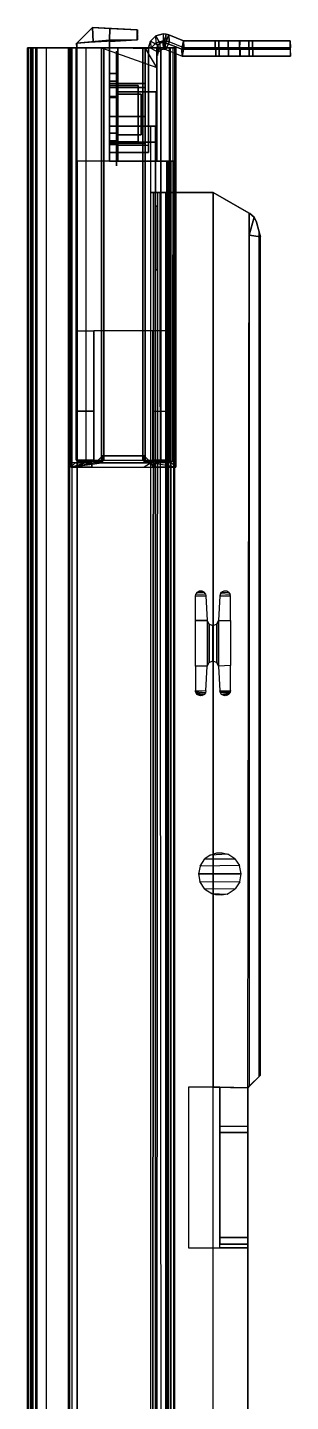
# Model space of a CAD drawing. Header units: inches. Extents: x 0 to 232, y 0 to 393.
# Drawn here: x 0 to 37.6, y 196.5 to 393.1 of the extents above; entities that cross this region are included whole.
import ezdxf

# ---------------------------------------------------------------- set-up
doc = ezdxf.new("R2010")
doc.units = ezdxf.units.IN
doc.header["$MEASUREMENT"] = 0
doc.layers.add('Layer1', color=4, linetype='CONTINUOUS')

msp = doc.modelspace()

# ---------------------------------------------------------------- linework, layer by layer
at = {"layer": 'Layer1'}
for points in [[(11.7, 391.28, 186.2), (7.05, 390.86, 186.2), (9.29, 393.1, 186.2), (11.79, 392.97, 186.2)], [(7.05, 390.86, 186.2), (7.05, 390.86, 175.2), (9.29, 393.1, 175.2), (9.29, 393.1, 186.2)], [(9.37, 391.07, 175.2), (9.29, 393.1, 175.2), (7.05, 390.86, 175.2)], [(7.05, 390.86, 81.3), (9.29, 393.1, 81.3), (15.7, 392.77, 81.3), (15.72, 391.35, 81.3)], [(7.05, 390.86, 81.3), (7.05, 390.86, 70.3), (9.29, 393.1, 70.3), (9.29, 393.1, 81.3)], [(11.7, 391.28, 70.3), (11.79, 392.97, 70.3), (9.29, 393.1, 70.3), (7.05, 390.86, 70.29)], [(7.05, 390.2, 186.2), (7.05, 390.86, 186.2), (11.7, 391.28, 186.2), (11.7, 390.2, 186.2)], [(11.7, 390.2, 175.2), (11.7, 391.28, 175.2), (7.05, 390.86, 175.2), (7.05, 390.2, 175.2)], [(11.7, 391.28, 81.3), (7.05, 390.86, 81.3), (7.05, 390.2, 81.3), (11.7, 390.21, 81.22)], [(7.05, 390.2, 70.3), (11.7, 390.2, 70.3), (11.7, 391.28, 70.3), (7.05, 390.86, 70.3)], [(15.7, 392.77, 186.2), (9.29, 393.1, 186.2), (9.29, 393.1, 175.2), (15.7, 392.77, 175.2)], [(11.7, 391.28, 175.2), (11.79, 392.97, 175.2), (9.29, 393.1, 175.2), (9.37, 391.07, 175.2)], [(9.29, 393.1, 81.3), (9.29, 393.1, 70.3), (15.7, 392.77, 70.3), (15.7, 392.77, 81.3)], [(11.7, 391.28, 186.2), (11.79, 392.97, 186.2), (15.7, 392.77, 186.2), (15.7, 391.35, 186.2)], [(15.7, 392.77, 175.2), (15.7, 391.35, 175.2), (11.7, 391.28, 175.2), (11.79, 392.97, 175.2)], [(11.7, 391.28, 70.3), (11.79, 392.97, 70.3), (15.7, 392.77, 70.3), (15.72, 391.35, 70.3)], [(11.7, 391.28, 186.2), (15.7, 391.35, 186.2), (15.7, 391.35, 175.2), (11.7, 391.28, 175.2)], [(11.7, 391.12, 81.3), (15.7, 391.35, 81.3), (15.72, 391.35, 70.3), (11.7, 391.28, 70.3)], [(11.7, 391.28, 175.2), (11.7, 374, 175.2), (11.7, 374, 186.2), (11.7, 391.28, 186.2)], [(11.7, 391.28, 81.3), (11.7, 374, 79.95), (11.7, 374, 70.3), (11.7, 391.28, 70.3)], [(15.7, 391.35, 186.2), (15.7, 392.77, 186.2), (15.71, 392.76, 175.2), (15.7, 391.35, 175.2)], [(15.7, 392.77, 81.3), (15.72, 391.35, 81.3), (15.72, 391.35, 70.3), (15.7, 392.77, 70.3)], [(18.35, 391.92, 190), (17.58, 391.15, 190), (18.62, 390.55, 190), (18.95, 390.88, 190)], [(18.35, 391.92, 36.05), (17.58, 391.16, 36.05), (17.58, 391.15, 190), (18.35, 391.92, 190)], [(18.35, 391.92, 192), (17.58, 391.16, 192), (17.64, 390.15, 293.63), (18.41, 390.92, 293.63)], [(19.4, 391, 190), (18.95, 390.88, 190), (18.35, 391.92, 190), (19.4, 392.2, 190)], [(19.4, 392.2, 190), (18.35, 391.92, 190), (18.35, 391.92, 36.05), (19.4, 392.2, 36.05)], [(19.46, 391.2, 293.63), (18.41, 390.92, 293.63), (18.35, 391.92, 192), (19.4, 392.2, 192)], [(19.46, 390, 293.63), (19.01, 389.88, 293.63), (18.41, 390.92, 293.63), (19.46, 391.2, 293.63)], [(19.8, 392.16, 190), (19.4, 392.2, 190), (19.4, 391, 190), (19.57, 390.98, 190)], [(19.8, 392.16, 36.05), (19.4, 392.2, 36.05), (19.4, 392.2, 190), (19.8, 392.16, 190)], [(19.8, 392.16, 192), (19.4, 392.2, 192), (19.46, 391.2, 293.63), (19.86, 391.16, 293.63)], [(19.86, 391.16, 293.63), (19.46, 391.2, 293.63), (19.46, 390, 293.63), (19.63, 389.98, 293.63)], [(19.74, 390.93, 190), (19.57, 390.98, 190), (19.8, 392.16, 190), (20.19, 392.05, 190)], [(22.28, 391.2, 190), (20.19, 392.05, 190), (19.74, 390.93, 190), (22.05, 390, 190)], [(19.74, 390.93, 36.05), (20.19, 392.05, 36.05), (22.28, 391.2, 36.05), (22.05, 390, 36.05)], [(19.74, 390.93, 192), (20.19, 392.05, 192), (22.28, 391.2, 192), (22.05, 390, 192)], [(20.19, 392.05, 190), (19.8, 392.16, 190), (19.8, 392.16, 36.05), (20.19, 392.05, 36.05)], [(20.24, 391.05, 293.63), (19.86, 391.16, 293.63), (19.8, 392.16, 192), (20.19, 392.05, 192)], [(22.28, 391.2, 36.05), (20.19, 392.05, 36.05), (20.19, 392.05, 190), (22.28, 391.2, 190)], [(22.34, 390.2, 293.63), (20.24, 391.05, 293.63), (20.19, 392.05, 192), (22.28, 391.2, 192)], [(22.28, 391.2, 36.05), (22.05, 390, 36.05), (37.54, 390, 36.05), (37.54, 391.2, 36.05)], [(22.28, 391.2, 190), (22.05, 390, 190), (37.54, 390, 190), (37.54, 391.2, 190)], [(22.28, 391.2, 192), (22.05, 390, 192), (37.54, 390, 192), (37.54, 391.2, 192)], [(37.54, 391.2, 190), (22.28, 391.2, 190), (22.28, 391.2, 36.05), (37.54, 391.2, 36.05)], [(37.6, 390.2, 293.63), (22.34, 390.2, 293.63), (22.28, 391.2, 192), (37.54, 391.2, 192)], [(27.35, 391.2, 51.35), (26.85, 391.2, 52.9), (26.85, 390, 52.9), (27.37, 390.04, 51.33)], [(26.85, 391.2, 52.9), (26.85, 391.2, 55.1), (26.85, 390, 55.1), (26.85, 390, 52.9)], [(26.85, 391.2, 55.1), (27.36, 391.2, 56.67), (27.36, 390, 56.66), (26.85, 390, 55.1)], [(27.35, 391.2, 83.35), (26.85, 391.2, 84.9), (26.85, 390, 84.9), (27.37, 390.04, 83.33)], [(26.85, 391.2, 84.9), (26.85, 391.2, 87.1), (26.85, 390, 87.1), (26.85, 390, 84.9)], [(26.85, 391.2, 87.1), (27.36, 391.2, 88.67), (27.36, 390, 88.66), (26.85, 390, 87.1)], [(27.35, 391.2, 147.35), (26.85, 391.2, 148.9), (26.85, 390, 148.9), (27.37, 390.04, 147.33)], [(26.85, 391.2, 148.9), (26.85, 391.2, 151.1), (26.85, 390, 151.1), (26.85, 390, 148.9)], [(26.85, 391.2, 151.1), (27.36, 391.2, 152.67), (27.36, 390, 152.66), (26.85, 390, 151.1)], [(27.35, 391.2, 179.35), (26.85, 391.2, 180.9), (26.85, 390, 180.9), (27.37, 390.04, 179.33)], [(26.85, 391.2, 180.9), (26.85, 391.2, 183.1), (26.85, 390, 183.1), (26.85, 390, 180.9)], [(26.85, 391.2, 183.1), (27.36, 391.2, 184.67), (27.36, 390, 184.66), (26.85, 390, 183.1)], [(27.35, 391.2, 207.3), (26.85, 391.2, 208.85), (26.85, 390, 208.85), (27.37, 390.04, 207.28)], [(26.85, 391.2, 208.85), (26.85, 391.2, 211.05), (26.85, 390, 211.05), (26.85, 390, 208.85)], [(26.85, 391.2, 211.05), (27.36, 391.2, 212.62), (27.36, 390, 212.61), (26.85, 390, 211.05)], [(27.35, 391.2, 239.3), (26.85, 391.2, 240.85), (26.85, 390, 240.85), (27.37, 390.04, 239.28)], [(26.85, 391.2, 240.85), (26.85, 391.2, 243.05), (26.85, 390, 243.05), (26.85, 390, 240.85)], [(26.85, 391.2, 243.05), (27.36, 391.2, 244.62), (27.36, 390, 244.61), (26.85, 390, 243.05)], [(28.68, 391.2, 50.38), (27.35, 391.2, 51.35), (27.37, 390, 51.33), (28.69, 390, 50.38)], [(28.68, 391.2, 82.38), (27.35, 391.2, 83.35), (27.37, 390, 83.33), (28.69, 390, 82.38)], [(28.68, 391.2, 146.38), (27.35, 391.2, 147.35), (27.37, 390, 147.33), (28.69, 390, 146.38)], [(28.68, 391.2, 178.38), (27.35, 391.2, 179.35), (27.37, 390, 179.33), (28.69, 390, 178.38)], [(28.68, 391.2, 206.33), (27.35, 391.2, 207.3), (27.37, 390, 207.28), (28.69, 390, 206.33)], [(28.68, 391.2, 238.33), (27.35, 391.2, 239.3), (27.37, 390, 239.28), (28.69, 390, 238.33)], [(27.36, 390.01, 56.66), (28.67, 390, 57.62), (28.68, 391.2, 57.62), (27.36, 391.2, 56.67)], [(27.36, 390.01, 88.66), (28.67, 390, 89.62), (28.68, 391.2, 89.62), (27.36, 391.2, 88.67)], [(27.36, 390.01, 152.66), (28.67, 390, 153.62), (28.68, 391.2, 153.62), (27.36, 391.2, 152.67)], [(27.36, 390.01, 184.66), (28.67, 390, 185.62), (28.68, 391.2, 185.62), (27.36, 391.2, 184.67)], [(27.36, 390.01, 212.61), (28.67, 390, 213.57), (28.68, 391.2, 213.57), (27.36, 391.2, 212.62)], [(27.36, 390.01, 244.61), (28.67, 390, 245.57), (28.68, 391.2, 245.57), (27.36, 391.2, 244.62)], [(28.67, 390, 57.62), (30.32, 390, 57.62), (30.33, 391.2, 57.62), (28.68, 391.2, 57.62)], [(28.67, 390, 89.62), (30.32, 390, 89.62), (30.33, 391.2, 89.62), (28.68, 391.2, 89.62)], [(28.67, 390, 153.62), (30.32, 390, 153.62), (30.33, 391.2, 153.62), (28.68, 391.2, 153.62)], [(28.67, 390, 185.62), (30.32, 390, 185.62), (30.33, 391.2, 185.62), (28.68, 391.2, 185.62)], [(28.67, 390, 213.57), (30.32, 390, 213.57), (30.33, 391.2, 213.57), (28.68, 391.2, 213.57)], [(28.67, 390, 245.57), (30.32, 390, 245.57), (30.33, 391.2, 245.57), (28.68, 391.2, 245.57)], [(28.68, 391.2, 50.38), (28.69, 390, 50.38), (30.32, 390, 50.38), (30.31, 391.2, 50.38)], [(28.68, 391.2, 82.38), (28.69, 390, 82.38), (30.32, 390, 82.38), (30.31, 391.2, 82.38)], [(28.68, 391.2, 146.38), (28.69, 390, 146.38), (30.32, 390, 146.38), (30.31, 391.2, 146.38)], [(28.68, 391.2, 178.38), (28.69, 390, 178.38), (30.32, 390, 178.38), (30.31, 391.2, 178.38)], [(28.68, 391.2, 206.33), (28.69, 390, 206.33), (30.32, 390, 206.33), (30.31, 391.2, 206.33)], [(28.68, 391.2, 238.33), (28.69, 390, 238.33), (30.32, 390, 238.33), (30.31, 391.2, 238.33)], [(31.63, 391.2, 51.33), (30.31, 391.2, 50.38), (30.32, 390, 50.38), (31.64, 390, 51.33)], [(31.63, 391.2, 83.33), (30.31, 391.2, 82.38), (30.32, 390, 82.38), (31.64, 390, 83.33)], [(31.63, 391.2, 147.33), (30.31, 391.2, 146.38), (30.32, 390, 146.38), (31.64, 390, 147.33)], [(31.63, 391.2, 179.33), (30.31, 391.2, 178.38), (30.32, 390, 178.38), (31.64, 390, 179.33)], [(31.63, 391.2, 207.28), (30.31, 391.2, 206.33), (30.32, 390, 206.33), (31.64, 390, 207.28)], [(31.63, 391.2, 239.28), (30.31, 391.2, 238.33), (30.32, 390, 238.33), (31.64, 390, 239.28)], [(31.64, 391.2, 56.67), (30.33, 391.2, 57.62), (30.32, 390, 57.62), (31.65, 390, 56.65)], [(31.64, 391.2, 88.67), (30.33, 391.2, 89.62), (30.32, 390, 89.62), (31.65, 390, 88.65)], [(31.64, 391.2, 152.67), (30.33, 391.2, 153.62), (30.32, 390, 153.62), (31.65, 390, 152.65)], [(31.64, 391.2, 184.67), (30.33, 391.2, 185.62), (30.32, 390, 185.62), (31.65, 390, 184.65)], [(31.64, 391.2, 212.62), (30.33, 391.2, 213.57), (30.32, 390, 213.57), (31.65, 390, 212.6)], [(31.64, 391.2, 244.62), (30.33, 391.2, 245.57), (30.32, 390, 245.57), (31.65, 390, 244.6)], [(31.63, 391.2, 51.33), (32.15, 391.2, 52.9), (32.15, 390, 52.9), (31.64, 390, 51.33)], [(31.63, 391.2, 83.33), (32.15, 391.2, 84.9), (32.15, 390, 84.9), (31.64, 390, 83.33)], [(31.63, 391.2, 147.33), (32.15, 391.2, 148.9), (32.15, 390, 148.9), (31.64, 390, 147.33)], [(31.63, 391.2, 179.33), (32.15, 391.2, 180.9), (32.15, 390, 180.9), (31.64, 390, 179.33)], [(31.63, 391.2, 207.28), (32.15, 391.2, 208.85), (32.15, 390, 208.85), (31.64, 390, 207.28)], [(31.63, 391.2, 239.28), (32.15, 391.2, 240.85), (32.15, 390, 240.85), (31.64, 390, 239.28)], [(32.15, 391.2, 55.1), (31.64, 391.2, 56.67), (31.65, 390, 56.65), (32.15, 390, 55.1)], [(32.15, 391.2, 87.1), (31.64, 391.2, 88.67), (31.65, 390, 88.65), (32.15, 390, 87.1)], [(32.15, 391.2, 151.1), (31.64, 391.2, 152.67), (31.65, 390, 152.65), (32.15, 390, 151.1)], [(32.15, 391.2, 183.1), (31.64, 391.2, 184.67), (31.65, 390, 184.65), (32.15, 390, 183.1)], [(32.15, 391.2, 211.05), (31.64, 391.2, 212.62), (31.65, 390, 212.6), (32.15, 390, 211.05)], [(32.15, 391.2, 243.05), (31.64, 391.2, 244.62), (31.65, 390, 244.6), (32.15, 390, 243.05)], [(32.15, 391.2, 52.9), (32.15, 391.2, 55.1), (32.15, 390, 55.1), (32.15, 390, 52.9)], [(32.15, 391.2, 84.9), (32.15, 391.2, 87.1), (32.15, 390, 87.1), (32.15, 390, 84.9)], [(32.15, 391.2, 148.9), (32.15, 391.2, 151.1), (32.15, 390, 151.1), (32.15, 390, 148.9)], [(32.15, 391.2, 180.9), (32.15, 391.2, 183.1), (32.15, 390, 183.1), (32.15, 390, 180.9)], [(32.15, 391.2, 208.85), (32.15, 391.2, 211.05), (32.15, 390, 211.05), (32.15, 390, 208.85)], [(32.15, 391.2, 240.85), (32.15, 391.2, 243.05), (32.15, 390, 243.05), (32.15, 390, 240.85)], [(37.54, 391.2, 36.05), (37.54, 390, 36.05), (37.54, 390, 190), (37.54, 391.2, 190)], [(37.54, 391.2, 192), (37.54, 390, 192), (37.6, 389, 293.63), (37.6, 390.2, 293.63)], [(2.7, 390.2, 6.95), (0, 390.2, 6.95), (0.64, 390.2, 34.67), (2.7, 390.2, 34.69)], [(1.35, 390.2, 6.95), (1.3, 390.2, 0.65), (0, 390.2, 0.65), (0, 390.2, 6.95)], [(1.3, 390.2, 0.65), (1.12, 390.2, 0.2), (0.19, 390.2, 0.19), (0, 390.2, 0.65)], [(0, 390.2, 6.95), (0, 390.2, 0.65), (0, 0, 0.65), (0, 0, 6.95)], [(0, 0, 0.65), (0.18, 0, 0.21), (0.19, 390.2, 0.19), (0, 390.2, 0.65)], [(0.19, 390.2, 0.19), (0.44, 390.2, 0.03), (0.5, 0, 0.02), (0.18, 0, 0.21)], [(1.12, 390.2, 0.2), (0.8, 390.2, 0.02), (0.44, 390.2, 0.03), (0.19, 390.2, 0.19)], [(0.5, 0, 0.02), (0.87, 0, 0.04), (0.8, 390.2, 0.02), (0.44, 390.2, 0.03)], [(11.7, 390.2, 34.8), (0.64, 390.2, 34.67), (1.87, 390.2, 70.64), (11.7, 390.2, 70.3)], [(0.64, 390.2, 34.67), (5.84, 390.2, 186.2), (5.84, 0, 186.2), (0.64, 0, 34.87)], [(0.8, 390.2, 0.02), (1.12, 390.2, 0.2), (1.11, 0, 0.19), (0.87, 0, 0.04)], [(1.11, 0, 0.19), (1.3, 0, 0.65), (1.3, 390.2, 0.65), (1.12, 390.2, 0.2)], [(1.35, 390.2, 6.95), (1.3, 390.2, 0.64), (1.3, 0, 0.64), (1.3, 0, 6.95)], [(1.3, 0, 6.95), (2.7, 0, 6.95), (2.7, 390.2, 6.95), (1.35, 390.2, 6.95)], [(11.7, 390.2, 70.3), (1.87, 390.2, 70.64), (2.24, 390.2, 81.3), (11.7, 390.2, 81.3)], [(5.46, 390.2, 175.19), (11.7, 390.2, 175.2), (11.7, 390.2, 81.3), (2.24, 390.2, 81.3)], [(11.7, 390.2, 175.2), (5.46, 390.2, 175.19), (5.84, 390.2, 186.2), (7.05, 390.2, 186.2)], [(6, 390.2, 190.94), (11.7, 390.2, 190.94), (11.7, 390.2, 186.2), (5.84, 390.2, 186.2)], [(6, 0, 190.94), (5.84, 0, 186.2), (5.84, 390.2, 186.2), (6, 390.2, 190.94)], [(6.34, 0, 191.69), (6, 0, 190.94), (6, 390.2, 190.94), (6.34, 390.2, 191.69)], [(6, 390.2, 190.94), (11.7, 390.2, 190.94), (11.7, 390.2, 191.73), (6.34, 390.2, 191.69)], [(6.2, 390.2, 192.9), (6.2, 330.2, 192.9), (6.2, 330.2, 291.91), (6.2, 390.2, 292.1)], [(6.8, 390.2, 192.9), (6.84, 390.2, 192.75), (6.32, 390.2, 192.45), (6.2, 390.2, 192.9)], [(6.2, 390.2, 292.1), (6.2, 390.2, 192.9), (6.2, 330.2, 192.9), (6.2, 330.2, 291.91)], [(6.2, 330.2, 291.91), (21.2, 330.2, 291.9), (21.2, 390.2, 292.1), (6.2, 390.2, 292.1)], [(18.51, 390.19, 192.67), (6.2, 390.2, 192.9), (6.2, 390.2, 292.1), (17.62, 390.2, 292.1)], [(6.84, 390.2, 192.75), (6.95, 390.2, 192.64), (6.66, 390.2, 192.11), (6.32, 390.2, 192.45)], [(7.1, 390.2, 192), (6.34, 390.2, 191.69), (6.34, 0, 191.69), (7.1, 0, 192)], [(6.34, 390.2, 191.69), (7.1, 390.2, 192), (11.7, 390.2, 192), (11.7, 390.2, 191.73)], [(6.95, 390.2, 192.64), (7.1, 390.2, 192.6), (7.1, 390.2, 192), (6.66, 390.2, 192.11)], [(6.8, 390.2, 192.9), (7.1, 390.2, 192.6), (18.16, 390.2, 192.6), (18.16, 390.19, 192.68)], [(6.81, 390.2, 192.89), (6.84, 390.2, 192.75), (6.95, 390.2, 192.64), (7.1, 390.2, 192.6)], [(8.35, 331.2, 192.7), (6.95, 331.2, 193.08), (6.95, 390.2, 193.08), (8.35, 390.2, 192.7)], [(7.05, 390.2, 81.3), (6.99, 390.86, 81.3), (7.05, 390.86, 70.3), (7.05, 390.2, 70.3)], [(7.05, 390.86, 186.2), (7.05, 390.2, 186.2), (7.05, 390.2, 175.2), (7.05, 390.86, 175.2)], [(11.7, 374, 192), (7.1, 374, 192), (7.1, 390.2, 192), (11.7, 390.2, 192)], [(7.1, 390.2, 192.6), (10.6, 390.2, 192.6), (10.6, 390.2, 192), (7.1, 390.2, 192)], [(10.9, 390.2, 192.7), (8.35, 390.2, 192.7), (8.35, 331.2, 192.7), (10.9, 331.2, 192.7)], [(10.6, 390.2, 192.6), (10.6, 390.2, 192), (10.6, 331, 192), (10.6, 331, 192.6)], [(18.5, 387.37, 192), (16.8, 390.2, 192), (10.6, 390.2, 192), (10.6, 390.2, 192.6)], [(10.9, 390.2, 192.7), (10.9, 390.2, 192), (10.9, 331.2, 192), (10.9, 331.2, 192.7)], [(11.7, 390.21, 81.22), (11.7, 374, 79.95), (11.7, 374, 175.2), (11.7, 390.2, 175.2)], [(11.7, 390.2, 186.2), (11.7, 374, 186.2), (11.7, 374, 192), (11.7, 390.2, 192)], [(11.7, 379, 35.5), (11.7, 390.2, 35.5), (11.7, 390.2, 34.8), (11.7, 379, 34.8)], [(11.7, 374, 35.5), (11.7, 390.2, 35.5), (11.7, 390.2, 70.3), (11.7, 374, 70.3)], [(11.7, 374, 192), (18.5, 374, 192), (18.5, 390.2, 192), (11.7, 390.2, 192)], [(17.3, 390.2, 192), (17.3, 390.2, 190.8), (11.7, 390.2, 190.8), (11.7, 390.2, 192)], [(11.7, 390.2, 192), (11.7, 390.2, 190.8), (11.7, 374, 190.8), (11.7, 374, 192)], [(11.7, 390.2, 190.7), (12.9, 390.2, 190.7), (12.9, 390.2, 36.05), (11.7, 390.2, 36.05)], [(11.7, 374, 36.05), (11.7, 390.2, 36.05), (12.9, 390.2, 36.05), (12.9, 374, 36.05)], [(11.7, 375.2, 190.7), (12.9, 375.2, 190.7), (12.9, 390.2, 190.7), (11.7, 390.2, 190.7)], [(17.3, 375.2, 190.8), (17.3, 390.2, 190.8), (11.7, 390.2, 190.8), (11.7, 375.2, 190.8)], [(11.7, 374, 192), (11.7, 390.2, 192), (12.9, 390.2, 192), (12.9, 374, 192)], [(12.7, 389.7, 192.6), (12.7, 389.7, 192), (12.7, 373.3, 192), (12.7, 373.3, 192.6)], [(17.3, 390.19, 36.05), (12.9, 390.17, 36.05), (12.9, 390.17, 190.7), (17.3, 390.2, 190.8)], [(17.3, 390.1, 36.05), (17.3, 376.22, 36.05), (12.9, 376.22, 36.05), (12.9, 390.2, 36.05)], [(16.5, 331.2, 192.7), (16.5, 331.2, 192), (16.5, 390.2, 192), (16.5, 390.2, 192.7)], [(19.05, 390.2, 192.7), (16.5, 390.2, 192.7), (16.5, 331.2, 192.7), (19.05, 331.2, 192.7)], [(20.3, 390.2, 192.6), (20.3, 390.2, 192), (16.8, 390.2, 192), (16.8, 390.2, 192.6)], [(16.8, 390.2, 192), (16.8, 331, 192), (20.3, 331, 192), (20.3, 390.2, 192)], [(16.8, 330.8, 192.6), (16.8, 390.2, 192.6), (16.8, 390.2, 192), (16.8, 331, 192)], [(17.58, 391.15, 190), (17.3, 390.2, 190), (17.3, 390.19, 36.05), (17.58, 391.16, 36.05)], [(17.58, 391.15, 190), (17.3, 390.2, 190), (18.5, 390.2, 190), (18.62, 390.55, 190)], [(18.5, 390.2, 192), (18.5, 390.2, 190), (17.3, 390.2, 190), (17.3, 390.2, 192)], [(17.3, 390.1, 36.05), (17.3, 390.19, 36.05), (17.3, 390.2, 190.8), (17.3, 390.1, 190.8)], [(17.3, 375.2, 36.05), (17.3, 390.1, 36.05), (17.3, 390.1, 190.8), (17.3, 375.2, 190.8)], [(18.41, 390.92, 293.63), (17.64, 390.15, 293.63), (18.68, 389.55, 293.63), (19.01, 389.88, 293.63)], [(18.62, 390.55, 190), (18.5, 390.2, 190), (18.5, 390.19, 36.05), (18.62, 390.55, 36.05)], [(18.68, 389.55, 293.63), (18.56, 389.2, 293.63), (18.5, 390.19, 192), (18.62, 390.55, 192)], [(18.5, 390.1, 190), (18.5, 390.1, 192), (18.5, 390.2, 192), (18.5, 390.2, 190)], [(18.5, 390.19, 36.05), (18.5, 390.1, 36.05), (18.5, 390.1, 190), (18.5, 390.2, 190)], [(18.5, 390.19, 192), (18.5, 390.1, 192), (18.56, 389.1, 293.63), (18.56, 389.2, 293.63)], [(18.5, 390.1, 36.05), (18.5, 374, 36.05), (18.5, 374, 192), (18.5, 390.1, 192)], [(18.95, 390.88, 36.05), (18.62, 390.55, 36.05), (18.62, 390.55, 190), (18.95, 390.88, 190)], [(18.95, 390.88, 192), (18.62, 390.55, 192), (18.68, 389.55, 293.63), (19.01, 389.88, 293.63)], [(19.4, 391, 190), (18.95, 390.88, 190), (18.95, 390.88, 36.05), (19.4, 391, 36.05)], [(19.46, 390, 293.63), (19.01, 389.88, 293.63), (18.95, 390.88, 192), (19.4, 391, 192)], [(19.05, 331.2, 192.7), (20.45, 331.2, 193.08), (20.45, 390.2, 193.08), (19.05, 390.2, 192.7)], [(19.4, 391, 190), (19.4, 391, 36.05), (19.57, 390.98, 36.05), (19.57, 390.98, 190)], [(19.46, 390, 293.63), (19.4, 391, 192), (19.57, 390.98, 192), (19.63, 389.98, 293.63)], [(19.74, 390.93, 36.05), (19.57, 390.98, 36.05), (19.57, 390.98, 190), (19.74, 390.93, 190)], [(19.74, 390.93, 192), (19.57, 390.98, 192), (19.63, 389.98, 293.63), (19.79, 389.93, 293.63)], [(19.79, 389.93, 293.63), (19.63, 389.98, 293.63), (19.86, 391.16, 293.63), (20.24, 391.05, 293.63)], [(19.74, 390.93, 190), (22.05, 390, 190), (22.05, 390, 36.05), (19.74, 390.93, 36.05)], [(22.34, 390.2, 293.63), (20.24, 391.05, 293.63), (19.79, 389.93, 293.63), (22.11, 389, 293.63)], [(20.3, 390.2, 192), (20.3, 390.2, 192.6), (20.45, 390.2, 192.64), (20.76, 390.2, 192.13)], [(20.3, 390.2, 192), (20.76, 390.2, 192.13), (20.75, 331, 192.12), (20.3, 331, 192)], [(20.56, 390.2, 192.75), (20.45, 390.2, 192.64), (20.76, 390.2, 192.13), (21.08, 390.2, 192.44)], [(20.56, 390.2, 192.75), (21.08, 390.2, 192.44), (21.2, 390.2, 192.9), (20.6, 390.2, 192.9)], [(20.75, 331, 192.12), (21.08, 331, 192.45), (21.08, 390.2, 192.45), (20.76, 390.2, 192.13)], [(21.08, 390.2, 192.44), (21.2, 390.2, 192.9), (21.2, 330.2, 192.9), (21.08, 331, 192.45)], [(21.2, 390.2, 292.1), (21.2, 330.2, 291.9), (21.2, 330.2, 192.9), (21.2, 390.2, 192.9)], [(22.05, 390, 36.05), (37.54, 390, 36.05), (37.54, 390, 190), (22.05, 390, 190)], [(22.05, 390, 192), (37.54, 390, 192), (37.6, 389, 293.63), (22.11, 389, 293.63)], [(22.34, 390.2, 293.63), (22.11, 389, 293.63), (37.6, 389, 293.63), (37.6, 390.2, 293.63)], [(27.41, 390.2, 282.98), (26.91, 390.2, 284.53), (26.91, 389, 284.53), (27.42, 389.04, 282.96)], [(26.91, 390.2, 284.53), (26.91, 390.2, 286.73), (26.91, 389, 286.73), (26.91, 389, 284.53)], [(26.91, 390.2, 286.73), (27.42, 390.2, 288.3), (27.42, 389, 288.3), (26.91, 389, 286.73)], [(28.73, 390.2, 282.02), (27.41, 390.2, 282.98), (27.42, 389, 282.96), (28.75, 389, 282.01)], [(27.42, 389.01, 288.3), (28.72, 389, 289.25), (28.74, 390.2, 289.26), (27.42, 390.2, 288.3)], [(28.72, 389, 289.25), (30.38, 389, 289.25), (30.38, 390.2, 289.25), (28.74, 390.2, 289.26)], [(28.73, 390.2, 282.02), (28.75, 389, 282.01), (30.37, 389, 282.01), (30.36, 390.2, 282.01)], [(31.69, 390.2, 282.96), (30.36, 390.2, 282.01), (30.37, 389, 282.01), (31.69, 389, 282.97)], [(31.69, 390.2, 288.3), (30.38, 390.2, 289.25), (30.38, 389, 289.25), (31.71, 389, 288.28)], [(31.69, 390.2, 282.96), (32.21, 390.2, 284.53), (32.21, 389, 284.53), (31.69, 389, 282.97)], [(32.21, 390.2, 286.73), (31.69, 390.2, 288.3), (31.71, 389, 288.28), (32.21, 389, 286.73)], [(32.21, 390.2, 284.53), (32.21, 390.2, 286.73), (32.21, 389, 286.73), (32.21, 389, 284.53)], [(11.7, 383.24, 62.43), (12.9, 383.24, 62.43), (12.9, 386.5, 60.15), (11.7, 386.5, 60.15)], [(11.7, 386.5, 57.13), (12.9, 386.5, 57.13), (12.9, 386.5, 60.15), (11.7, 386.5, 60.15)], [(11.7, 376.9, 57.13), (12.9, 376.9, 57.13), (12.9, 386.5, 57.13), (11.7, 386.5, 57.13)], [(11.7, 383.24, 218.38), (12.9, 383.24, 218.38), (12.9, 386.5, 216.1), (11.7, 386.5, 216.1)], [(11.7, 386.5, 213.08), (12.9, 386.5, 213.08), (12.9, 386.5, 216.1), (11.7, 386.5, 216.1)], [(11.7, 376.9, 213.08), (12.9, 376.9, 213.08), (12.9, 386.5, 213.08), (11.7, 386.5, 213.08)], [(11.7, 385.4, 186), (11.7, 385.4, 174.8), (11.7, 376.9, 174.8), (11.7, 376.9, 186)], [(12.9, 385.4, 186), (11.7, 385.4, 186), (11.7, 376.9, 186), (12.9, 376.9, 186)], [(12.9, 385.4, 186), (12.9, 385.4, 174.8), (11.7, 385.4, 174.8), (11.7, 385.4, 186)], [(11.7, 376.9, 174.8), (12.9, 376.9, 174.8), (12.9, 385.4, 174.8), (11.7, 385.4, 174.8)], [(11.7, 385.4, 151.2), (11.7, 385.4, 140), (11.7, 376.9, 140), (11.7, 376.9, 151.2)], [(11.7, 376.9, 151.2), (12.9, 376.9, 151.2), (12.9, 385.4, 151.2), (11.7, 385.4, 151.2)], [(11.7, 385.4, 151.2), (12.9, 385.4, 151.2), (12.9, 385.4, 140), (11.7, 385.4, 140)], [(11.7, 376.9, 140), (12.9, 376.9, 140), (12.9, 385.4, 140), (11.7, 385.4, 140)], [(11.7, 376.9, 123), (11.7, 385.4, 123), (11.7, 385.4, 111.8), (11.7, 376.9, 111.8)], [(11.7, 376.9, 123), (12.9, 376.9, 123), (12.9, 385.4, 123), (11.7, 385.4, 123)], [(11.7, 376.9, 111.8), (12.9, 376.9, 111.8), (12.9, 385.4, 111.8), (11.7, 385.4, 111.8)], [(11.7, 385.4, 123), (12.9, 385.4, 123), (12.9, 385.4, 111.8), (11.7, 385.4, 111.8)], [(12.9, 377.96, 81.1), (12.9, 385.4, 81.1), (11.7, 385.4, 81.1), (11.7, 377.96, 81.1)], [(12.9, 385.4, 81.1), (12.9, 385.4, 69.9), (11.7, 385.4, 69.9), (11.7, 385.4, 81.1)], [(11.7, 377.96, 69.9), (12.9, 377.96, 69.9), (12.9, 385.4, 69.9), (11.7, 385.4, 69.9)], [(12.9, 377.96, 51.85), (12.9, 385.4, 51.85), (11.7, 385.4, 51.85), (11.7, 377.96, 51.85)], [(11.7, 385.4, 51.85), (12.9, 385.4, 51.85), (12.9, 385.4, 40.65), (11.7, 385.4, 40.65)], [(12.9, 385.4, 40.65), (11.7, 385.4, 40.65), (11.7, 377.96, 40.65), (12.9, 377.96, 40.65)], [(11.7, 376.9, 278.95), (11.7, 385.4, 278.95), (11.7, 385.4, 267.75), (11.7, 376.9, 267.75)], [(11.7, 376.9, 278.95), (12.9, 376.9, 278.95), (12.9, 385.4, 278.95), (11.7, 385.4, 278.95)], [(11.7, 376.9, 267.75), (12.9, 376.9, 267.75), (12.9, 385.4, 267.75), (11.7, 385.4, 267.75)], [(11.7, 385.4, 278.95), (12.9, 385.4, 278.95), (12.9, 385.4, 267.75), (11.7, 385.4, 267.75)], [(12.9, 377.96, 237.05), (12.9, 385.4, 237.05), (11.7, 385.4, 237.05), (11.7, 377.96, 237.05)], [(12.9, 385.4, 237.05), (12.9, 385.4, 225.85), (11.7, 385.4, 225.85), (11.7, 385.4, 237.05)], [(11.7, 377.96, 225.85), (12.9, 377.96, 225.85), (12.9, 385.4, 225.85), (11.7, 385.4, 225.85)], [(12.9, 377.96, 207.8), (12.9, 385.4, 207.8), (11.7, 385.4, 207.8), (11.7, 377.96, 207.8)], [(11.7, 385.4, 207.8), (12.9, 385.4, 207.8), (12.9, 385.4, 196.6), (11.7, 385.4, 196.6)], [(12.9, 385.4, 196.6), (11.7, 385.4, 196.6), (11.7, 377.96, 196.6), (12.9, 377.96, 196.6)], [(12.9, 376.9, 186), (12.9, 385.4, 186), (12.9, 385.4, 174.8), (12.9, 376.9, 174.8)], [(12.9, 376.9, 151.2), (12.9, 385.4, 151.2), (12.9, 385.4, 140), (12.9, 376.9, 140)], [(12.9, 385.4, 111.8), (12.9, 376.9, 111.8), (12.9, 376.9, 123), (12.9, 385.4, 123)], [(12.9, 385.4, 267.75), (12.9, 376.9, 267.75), (12.9, 376.9, 278.95), (12.9, 385.4, 278.95)], [(11.7, 380.36, 187.18), (11.7, 385.1, 185.36), (16.8, 385.1, 185.36), (16.8, 380.36, 187.18)], [(11.7, 385.1, 185.36), (11.7, 385.1, 175.78), (16.8, 385.1, 175.78), (16.8, 385.1, 185.36)], [(11.7, 385.1, 175.78), (11.7, 380.36, 173.96), (16.8, 380.36, 173.96), (16.8, 385.1, 175.78)], [(11.7, 380.36, 53.03), (11.7, 385.1, 51.21), (16.8, 385.1, 51.21), (16.8, 380.36, 53.03)], [(11.7, 385.1, 51.21), (11.7, 385.1, 41.63), (16.8, 385.1, 41.63), (16.8, 385.1, 51.21)], [(11.7, 385.1, 41.63), (11.7, 380.36, 39.81), (16.8, 380.36, 39.81), (16.8, 385.1, 41.63)], [(11.7, 384.82, 80.8), (11.7, 376.68, 80.16), (15.8, 376.8, 80.72), (15.8, 384.8, 80.72)], [(11.7, 384.82, 80.8), (11.7, 384.8, 70.72), (15.8, 384.8, 70.72), (15.8, 384.8, 80.72)], [(11.7, 376.5, 122.6), (16.8, 376.5, 122.6), (16.8, 384.5, 122.6), (11.7, 384.5, 122.6)], [(11.7, 384.5, 122.6), (11.7, 384.5, 112.6), (16.8, 384.5, 112.6), (16.8, 384.5, 122.6)], [(11.7, 376.5, 112.6), (16.8, 376.5, 112.6), (16.8, 384.5, 112.6), (11.7, 384.5, 112.6)], [(12.7, 376.7, 283.5), (12.8, 383.9, 283.5), (18.4, 383.9, 283.5), (18.4, 376.7, 283.5)], [(12.8, 383.9, 273.7), (12.8, 383.9, 283.5), (18.4, 383.9, 283.5), (18.4, 383.9, 273.7)], [(12.8, 376.7, 273.7), (18.4, 376.7, 273.7), (18.4, 383.9, 273.7), (12.8, 383.9, 273.7)], [(12.8, 383.9, 220.5), (12.8, 383.9, 210.7), (18.4, 383.9, 210.7), (18.4, 383.9, 220.5)], [(12.8, 376.7, 220.5), (12.8, 383.9, 220.5), (18.4, 383.9, 220.5), (18.4, 376.7, 220.5)], [(12.8, 376.7, 210.7), (12.8, 383.9, 210.7), (18.4, 383.9, 210.7), (18.4, 376.7, 210.7)], [(12.8, 383.55, 253.9), (12.8, 383.55, 245.9), (16.23, 383.55, 245.9), (16.23, 383.55, 253.9)], [(12.8, 377.75, 253.9), (12.8, 383.55, 253.9), (16.23, 383.55, 253.9), (16.23, 377.75, 253.9)], [(12.8, 377.75, 245.9), (16.23, 377.75, 245.9), (16.23, 383.55, 245.9), (12.8, 383.55, 245.9)], [(15.8, 376.8, 80.72), (15.8, 376.8, 70.72), (15.8, 384.8, 70.72), (15.8, 384.8, 80.72)], [(16.23, 377.75, 253.9), (16.23, 377.75, 245.9), (16.23, 383.55, 245.9), (16.23, 383.55, 253.9)], [(16.8, 376.5, 112.6), (16.8, 384.5, 112.6), (16.8, 384.5, 122.6), (16.8, 376.5, 122.6)], [(18.4, 376.7, 283.5), (18.4, 376.7, 273.7), (18.4, 383.9, 273.7), (18.4, 383.9, 283.5)], [(18.4, 376.7, 220.5), (18.4, 376.7, 210.7), (18.4, 383.9, 210.7), (18.4, 383.9, 220.5)], [(11.7, 376.9, 62.43), (12.9, 376.9, 62.43), (12.9, 383.24, 62.43), (11.7, 383.24, 62.43)], [(11.7, 376.9, 218.38), (12.9, 376.9, 218.38), (12.9, 383.24, 218.38), (11.7, 383.24, 218.38)], [(11.7, 375.2, 89.4), (11.7, 383.1, 89.4), (11.7, 383.1, 84.1), (11.7, 375.2, 84.1)], [(11.7, 375.2, 84.1), (12.9, 375.2, 84.1), (12.9, 383.1, 84.1), (11.7, 383.1, 84.1)], [(11.7, 375.2, 89.4), (12.9, 375.2, 89.4), (12.9, 383.1, 89.4), (11.7, 383.1, 89.4)], [(11.7, 383.1, 89.4), (12.9, 383.1, 89.4), (12.9, 383.1, 84.1), (11.7, 383.1, 84.1)], [(11.7, 375.2, 245.35), (11.7, 383.1, 245.35), (11.7, 383.1, 240.05), (11.7, 375.2, 240.05)], [(11.7, 375.2, 240.05), (12.9, 375.2, 240.05), (12.9, 383.1, 240.05), (11.7, 383.1, 240.05)], [(11.7, 375.2, 245.35), (12.9, 375.2, 245.35), (12.9, 383.1, 245.35), (11.7, 383.1, 245.35)], [(11.7, 383.1, 245.35), (12.9, 383.1, 245.35), (12.9, 383.1, 240.05), (11.7, 383.1, 240.05)], [(11.7, 375.2, 187.45), (11.7, 380.36, 187.18), (16.8, 380.36, 187.18), (16.8, 375.2, 187.45)], [(11.7, 380.36, 173.96), (11.7, 375.2, 173.69), (16.8, 375.2, 173.69), (16.8, 380.36, 173.96)], [(11.7, 375.2, 53.3), (11.7, 380.36, 53.03), (16.8, 380.36, 53.03), (16.8, 375.2, 53.3)], [(11.7, 380.36, 39.81), (11.7, 375.2, 39.54), (16.8, 375.2, 39.54), (16.8, 380.36, 39.81)], [(11.7, 374, 35.5), (11.7, 379, 35.5), (18.3, 379, 35.5), (18.3, 374, 35.5)], [(11.7, 379, 35.5), (11.7, 379, 34.8), (18.3, 379, 34.8), (18.3, 379, 35.5)], [(12.9, 376.36, 79.5), (12.9, 377.96, 81.1), (11.7, 377.96, 81.1), (11.7, 376.36, 79.5)], [(12.9, 377.96, 69.9), (11.7, 377.96, 69.9), (11.7, 376.36, 71.5), (12.9, 376.36, 71.5)], [(12.9, 376.36, 50.25), (12.9, 377.96, 51.85), (11.7, 377.96, 51.85), (11.7, 376.36, 50.25)], [(12.9, 377.96, 40.65), (11.7, 377.96, 40.65), (11.7, 376.36, 42.25), (12.9, 376.36, 42.25)], [(12.9, 376.36, 235.45), (12.9, 377.96, 237.05), (11.7, 377.96, 237.05), (11.7, 376.36, 235.45)], [(12.9, 377.96, 225.85), (11.7, 377.96, 225.85), (11.7, 376.36, 227.45), (12.9, 376.36, 227.45)], [(12.9, 376.36, 206.2), (12.9, 377.96, 207.8), (11.7, 377.96, 207.8), (11.7, 376.36, 206.2)], [(12.9, 377.96, 196.6), (11.7, 377.96, 196.6), (11.7, 376.36, 198.2), (12.9, 376.36, 198.2)], [(12.8, 377.75, 245.9), (16.23, 377.75, 245.9), (16.23, 377.75, 253.9), (12.8, 377.75, 253.9)], [(17.6, 379, 34.8), (18.3, 379, 34.8), (18.3, 379, 9.8), (17.6, 379, 9.8)], [(17.6, 379, 9.8), (17.6, 369.5, 9.8), (18.3, 369.5, 9.8), (18.3, 379, 9.8)], [(18.3, 374, 24), (18.3, 379, 24), (18.3, 379, 35.5), (18.3, 374, 35.5)], [(18.3, 1.5, 24), (18.3, 1.5, 9.8), (18.3, 379, 9.8), (18.3, 379, 24)], [(12.9, 376.9, 186), (12.9, 376.9, 174.8), (11.7, 376.9, 174.8), (11.7, 376.9, 186)], [(11.7, 376.9, 151.2), (12.9, 376.9, 151.2), (12.9, 376.9, 140), (11.7, 376.9, 140)], [(12.9, 376.9, 111.8), (11.7, 376.9, 111.8), (11.7, 376.9, 123), (12.9, 376.9, 123)], [(11.7, 376.9, 57.13), (12.9, 376.9, 57.13), (12.9, 376.9, 62.43), (11.7, 376.9, 62.43)], [(12.9, 376.9, 267.75), (11.7, 376.9, 267.75), (11.7, 376.9, 278.95), (12.9, 376.9, 278.95)], [(11.7, 376.9, 213.08), (12.9, 376.9, 213.08), (12.9, 376.9, 218.38), (11.7, 376.9, 218.38)], [(11.7, 376.68, 80.16), (11.7, 376.8, 70.72), (15.8, 376.8, 70.72), (15.8, 376.8, 80.72)], [(11.7, 376.5, 122.6), (11.7, 376.5, 112.6), (16.8, 376.5, 112.6), (16.8, 376.5, 122.6)], [(12.9, 375.2, 79.5), (12.9, 376.36, 79.5), (11.7, 376.36, 79.5), (11.7, 375.2, 79.5)], [(12.9, 376.36, 71.5), (11.7, 376.36, 71.5), (11.7, 375.2, 71.5), (12.9, 375.2, 71.5)], [(12.9, 375.2, 50.25), (12.9, 376.36, 50.25), (11.7, 376.36, 50.25), (11.7, 375.2, 50.25)], [(12.9, 376.36, 42.25), (11.7, 376.36, 42.25), (11.7, 375.2, 42.25), (12.9, 375.2, 42.25)], [(12.9, 375.2, 235.45), (12.9, 376.36, 235.45), (11.7, 376.36, 235.45), (11.7, 375.2, 235.45)], [(12.9, 376.36, 227.45), (11.7, 376.36, 227.45), (11.7, 375.2, 227.45), (12.9, 375.2, 227.45)], [(12.9, 375.2, 206.2), (12.9, 376.36, 206.2), (11.7, 376.36, 206.2), (11.7, 375.2, 206.2)], [(12.9, 376.36, 198.2), (11.7, 376.36, 198.2), (11.7, 375.2, 198.2), (12.9, 375.2, 198.2)], [(12.8, 376.7, 283.5), (18.4, 376.7, 283.5), (18.4, 376.7, 273.7), (12.8, 376.7, 273.7)], [(12.8, 376.7, 220.5), (12.8, 376.7, 210.7), (18.4, 376.7, 210.7), (18.4, 376.7, 220.5)], [(19.9, 374, 192), (7.1, 373.95, 192), (7.1, 0, 192), (19.9, 0, 192)], [(11.7, 375.2, 173.69), (16.8, 375.2, 173.69), (16.8, 375.2, 187.45), (11.7, 375.2, 187.45)], [(16.8, 375.2, 39.54), (11.7, 375.2, 39.54), (11.7, 375.2, 53.3), (16.8, 375.2, 53.3)], [(11.7, 375.2, 50.25), (17.3, 375.2, 50.25), (17.3, 375.2, 42.25), (11.7, 375.2, 42.25)], [(11.7, 375.2, 79.5), (17.3, 375.2, 79.5), (17.3, 375.2, 71.5), (11.7, 375.2, 71.5)], [(11.7, 375.2, 89.4), (17.3, 375.2, 89.4), (17.3, 375.2, 84.1), (11.7, 375.2, 84.1)], [(11.7, 375.2, 190.7), (17.3, 375.2, 190.7), (17.3, 375.2, 190.8), (11.7, 375.2, 190.8)], [(11.7, 375.2, 206.2), (17.3, 375.2, 206.2), (17.3, 375.2, 198.2), (11.7, 375.2, 198.2)], [(11.7, 375.2, 235.45), (17.3, 375.2, 235.45), (17.3, 375.2, 227.45), (11.7, 375.2, 227.45)], [(11.7, 375.2, 245.35), (17.3, 375.2, 245.35), (17.3, 375.2, 240.05), (11.7, 375.2, 240.05)], [(21, 374, 190.9), (11.7, 374, 190.9), (11.7, 374, 192), (19.9, 374, 192)], [(11.7, 374, 190.9), (21, 374, 190.9), (21, 374, 35.5), (11.7, 374, 35.5)], [(11.7, 374, 192), (18.5, 374, 192), (18.5, 374, 36.05), (11.7, 374, 36.05)], [(17.3, 375.2, 36.05), (12.9, 375.2, 36.05), (12.9, 375.2, 42.25), (17.3, 375.2, 42.25)], [(12.9, 375.2, 71.5), (17.3, 375.2, 71.5), (17.3, 375.2, 50.25), (12.9, 375.2, 50.25)], [(12.9, 375.2, 84.1), (17.3, 375.2, 84.1), (17.3, 375.2, 79.5), (12.9, 375.2, 79.5)], [(12.9, 375.2, 190.7), (17.3, 375.2, 190.7), (17.3, 375.2, 89.4), (12.9, 375.2, 89.4)], [(17.3, 375.2, 192), (12.9, 375.2, 192), (12.9, 375.2, 198.2), (17.3, 375.2, 198.2)], [(12.9, 375.2, 227.45), (17.3, 375.2, 227.45), (17.3, 375.2, 206.2), (12.9, 375.2, 206.2)], [(12.9, 375.2, 240.05), (17.3, 375.2, 240.05), (17.3, 375.2, 235.45), (12.9, 375.2, 235.45)], [(18.3, 374, 35.5), (18.3, 374, 24.25), (21, 374, 24.9), (21, 374, 35.5)], [(21, 374, 24.9), (20.88, 374, 24.45), (18.3, 374, 24.25)], [(20.88, 374, 24.45), (20.55, 374, 24.12), (18.3, 374, 24.12), (18.3, 374, 24.25)], [(18.3, 374, 24.12), (18.3, 374, 24), (20.1, 374, 24), (20.55, 374, 24.12)], [(20.1, 374, 24), (18.3, 374, 24), (18.3, 1.5, 24), (20.1, 1.5, 24)], [(19.9, 0, 192), (20.45, 0, 191.85), (20.45, 374, 191.85), (19.9, 374, 192)], [(20.45, 374, 191.85), (20.25, 374, 191.65), (19.9, 374, 192)], [(20.55, 374, 24.12), (20.1, 374, 24), (20.1, 0, 24), (20.54, 0, 24.12)], [(20.65, 374, 191.25), (20.25, 374, 191.65), (20.45, 374, 191.85), (20.85, 374, 191.45)], [(20.45, 374, 191.85), (20.85, 374, 191.45), (20.84, 0, 191.47), (20.45, 0, 191.85)], [(20.86, 0, 24.43), (20.54, 0, 24.12), (20.55, 374, 24.12), (20.88, 374, 24.45)], [(20.85, 374, 191.45), (20.65, 374, 191.25), (21, 374, 190.9)], [(20.84, 0, 191.47), (21, 0, 190.9), (21, 374, 190.9), (20.85, 374, 191.45)], [(21, 374, 24.9), (20.88, 374, 24.45), (20.86, 0, 24.43), (21, 0, 24.9)], [(21, 0, 24.9), (21, 374, 24.9), (21, 374, 190.9), (21, 0, 190.9)], [(17.6, 369.5, 9.8), (17.6, 369.5, 7.6), (18.3, 369.5, 7.6), (18.3, 369.5, 9.8)], [(18.3, 369.5, 7.6), (17.6, 369.5, 7.6), (17.6, 1.5, 7.6), (18.3, 1.5, 7.6)], [(26.54, 369.5, 7.6), (26.54, 369.5, 6.9), (17.82, 369.5, 6.9), (17.6, 369.5, 7.6)], [(18, 369.5, 6.71), (17.6, 369.5, 7.6), (17.6, 1.5, 7.6), (17.82, 1.5, 6.9)], [(17.82, 369.5, 6.9), (18, 369.5, 6.71), (18.93, 369.5, 6.41), (19.77, 369.5, 6.9)], [(18, 369.5, 6.71), (17.82, 1.5, 6.9), (18.43, 1.5, 6.46), (18.61, 369.5, 6.42)], [(18.93, 369.5, 6.41), (18.61, 369.5, 6.42), (18.29, 369.5, 6.51), (18, 369.5, 6.71)], [(18.3, 369.5, 9.8), (18.3, 369.5, 7.6), (18.3, 1.5, 7.6), (18.3, 1.5, 9.8)], [(19.18, 1.5, 6.46), (18.43, 1.5, 6.46), (18.61, 369.5, 6.42), (18.93, 369.5, 6.41)], [(19.77, 369.5, 6.9), (18.93, 369.5, 6.41), (19.18, 1.5, 6.46), (19.77, 1.5, 6.9)], [(19.77, 84.43, 6.9), (26.54, 84.44, 7.6), (26.54, 369.5, 7.6), (20.08, 369.5, 7.6)], [(26.54, 369.5, 7.6), (26.54, 369.5, 6.9), (31.59, 366.59, 6.9), (31.71, 366.52, 7.6)], [(26.54, 241.5, 7.6), (31.5, 241.43, 7.6), (31.71, 366.52, 7.6), (26.54, 369.5, 7.6)], [(18.3, 367.56, 17.6), (18.6, 367.56, 17.6), (18.6, 367.56, 13.61), (18.3, 367.56, 13.61)], [(18.3, 367.56, 17.6), (18.6, 367.56, 17.6), (18.6, 358.44, 17.6), (18.3, 358.44, 17.6)], [(18.3, 367.56, 13.61), (18.6, 367.56, 13.61), (18.6, 358.44, 13.61), (18.3, 358.44, 13.61)], [(18.3, 367.56, 13.61), (18.3, 367.56, 17.6), (18.3, 358.44, 17.6), (18.3, 358.44, 13.61)], [(18.3, 367.56, 17.6), (18.3, 367.56, 13.61), (18.3, 358.44, 13.61), (18.3, 358.44, 17.6)], [(18.6, 367.56, 17.6), (18.6, 367.56, 13.61), (18.6, 358.44, 13.61), (18.6, 358.44, 17.6)], [(31.71, 366.52, 7.6), (31.71, 366.52, 7.6), (31.71, 241.64, 7.6), (31.5, 241.43, 7.6)], [(31.59, 366.59, 6.9), (31.8, 366.47, 6.82), (31.8, 366.47, 7.57), (31.71, 366.52, 7.6)], [(32.38, 365.96, 7.36), (31.8, 366.47, 7.57), (31.71, 366.52, 7.6), (31.71, 363.39, 7.6)], [(33.3, 363.13, 7.02), (32.73, 365.25, 7.23), (32.38, 365.96, 7.36), (31.71, 363.39, 7.6)], [(31.8, 366.47, 6.82), (32.38, 365.96, 6.61), (32.38, 365.96, 7.36), (31.8, 366.47, 7.57)], [(32.38, 365.96, 6.61), (32.73, 365.25, 6.48), (32.73, 365.25, 7.23), (32.38, 365.96, 7.36)], [(32.73, 365.25, 6.48), (33.06, 364.02, 6.36), (33.3, 363.13, 7.02), (32.73, 365.25, 7.23)], [(33.3, 363.13, 7.02), (33.06, 364.02, 6.36), (33.06, 242.99, 6.36), (33.3, 243.23, 7.02)], [(31.71, 241.64, 7.6), (33.3, 243.23, 7.02), (33.3, 363.13, 7.02), (31.71, 363.39, 7.6)], [(18.6, 358.44, 13.61), (18.3, 358.44, 13.61), (18.3, 358.44, 17.6), (18.6, 358.44, 17.6)], [(21, 355.82, 56.35), (21, 356.75, 54.84), (21, 356.81, 53.02), (21, 355.84, 51.27)], [(21, 353.35, 57.35), (21, 355.82, 56.35), (21, 355.84, 51.27), (21, 353.35, 50.25)], [(21, 353.35, 57.35), (21, 353.35, 50.25), (21, 350.82, 51.31), (21, 350.89, 56.36)], [(21, 350.89, 56.36), (21, 349.88, 54.54), (21, 350.04, 52.53), (21, 350.82, 51.31)], [(6.95, 338.2, 207), (6.95, 349.7, 207), (9.5, 349.7, 207), (9.5, 338.2, 207)], [(17.9, 331.2, 194.5), (17.9, 349.7, 194.5), (9.5, 349.7, 194.5), (9.5, 331.2, 194.5)], [(9.5, 338.2, 207), (9.5, 349.7, 207), (9.5, 349.7, 194.5), (9.5, 331.2, 194.5)], [(17.9, 331.2, 194.5), (17.9, 349.7, 194.5), (17.9, 349.7, 207), (17.9, 338.2, 207)], [(20.45, 338.2, 207), (20.45, 349.7, 207), (17.9, 349.7, 207), (17.9, 338.2, 207)], [(20.45, 338.2, 207), (20.45, 349.7, 207), (20.45, 349.7, 193.08), (20.45, 338.2, 193.08)], [(9.5, 331.2, 202.1), (6.95, 331.2, 202.1), (6.95, 338.2, 207), (9.5, 338.2, 207)], [(17.9, 338.2, 207), (20.45, 338.2, 207), (20.45, 331.2, 202.1), (17.9, 331.2, 202.1)], [(20.45, 331.2, 193.08), (20.45, 331.2, 202.1), (20.45, 338.2, 207), (20.45, 338.2, 193.08)], [(9.7, 330.8, 290.9), (6.2, 330.2, 291.91), (6.2, 330.2, 192.8), (9.5, 331.2, 194.5)], [(9.2, 330.2, 192.8), (9.2, 330.8, 192.8), (6.2, 330.8, 192.8), (6.2, 330.2, 192.8)], [(9.2, 330.8, 291.9), (9.2, 330.2, 291.9), (6.2, 330.2, 291.91), (6.8, 330.8, 291.9)], [(6.2, 330.2, 291.01), (6.2, 330.2, 291.91), (10.59, 330.8, 291.79), (9.7, 330.8, 290.9)], [(6.95, 331.2, 202.1), (9.5, 331.2, 202.1), (9.5, 331.2, 194.5)], [(6.95, 331.2, 193.08), (6.95, 331.2, 202.1), (9.5, 331.2, 202.1), (9.5, 331.2, 194.5)], [(10.6, 331, 192.6), (10.6, 331, 192), (7.1, 331, 192), (7.1, 331, 192.6)], [(9.2, 330.8, 192.8), (9.2, 330.2, 192.8), (9.2, 330.2, 291.9), (9.2, 330.8, 291.9)], [(10.7, 330.8, 291.9), (10.7, 330.8, 291.9), (9.7, 330.8, 290.9), (10.7, 331.8, 290.9)], [(10.7, 331.8, 197.9), (9.7, 330.8, 197.9), (9.7, 330.8, 290.9), (10.7, 331.8, 290.9)], [(9.7, 330.8, 197.9), (9.7, 330.8, 197.9), (10.7, 330.8, 196.9), (10.7, 331.8, 197.9)], [(10.7, 330.8, 196.9), (16.7, 330.8, 196.9), (16.7, 331.8, 197.9), (10.7, 331.8, 197.9)], [(16.7, 330.8, 291.9), (10.7, 330.8, 291.9), (10.7, 331.8, 290.9), (16.7, 331.8, 290.9)], [(16.7, 331.8, 197.9), (16.7, 331.8, 197.9), (16.7, 330.8, 196.9), (17.7, 330.8, 197.9)], [(17.7, 330.8, 290.9), (16.7, 331.8, 290.9), (16.7, 331.8, 197.9), (17.7, 330.8, 197.9)], [(16.7, 331.8, 290.9), (16.7, 331.8, 290.9), (16.7, 330.8, 291.9), (17.7, 330.8, 290.9)], [(16.7, 330.2, 291.9), (21.2, 330.2, 291.9), (21.2, 330.2, 291.02), (17.7, 330.8, 290.9)], [(16.8, 331, 192.6), (16.8, 331, 192), (20.3, 331, 192), (20.3, 331, 192.6)], [(17.9, 330.2, 194.5), (21.2, 330.2, 192.9), (21.2, 330.2, 291.02), (17.7, 330.8, 290.9)], [(17.9, 331.2, 194.5), (17.9, 331.2, 202.1), (20.45, 331.2, 202), (20.45, 331.2, 193.08)], [(18.2, 330.8, 291.9), (18.2, 330.2, 291.9), (18.2, 330.2, 192.8), (18.2, 330.8, 192.8)], [(18.2, 330.8, 291.9), (18.2, 330.2, 291.9), (21.2, 330.2, 291.9), (20.6, 330.8, 291.9)], [(20.6, 330.2, 291.9), (18.2, 330.2, 291.9), (18.2, 330.2, 291.9)], [(25.43, 312.08, 7.6), (25.5, 311.79, 7.6), (24, 311.75, 7.6), (24.05, 312.02, 7.6)], [(25.7, 308.25, 7.6), (24, 308.25, 7.6), (24, 311.75, 7.6), (25.5, 311.79, 7.6)], [(25.26, 312.3, 7.6), (24.22, 312.28, 7.6), (24.05, 312.02, 7.6), (25.43, 312.08, 7.6)], [(25.26, 312.3, 7.6), (24.96, 312.47, 7.6), (24.55, 312.47, 7.6), (24.22, 312.28, 7.6)], [(29, 311.75, 7.6), (27.5, 311.79, 7.6), (27.3, 308.25, 7.6), (29, 308.25, 7.6)], [(27.58, 312.08, 7.6), (27.5, 311.79, 7.6), (29, 311.75, 7.6), (28.96, 312, 7.6)], [(27.74, 312.3, 7.6), (28.78, 312.28, 7.6), (28.96, 312, 7.6), (27.58, 312.08, 7.6)], [(28.78, 312.28, 7.6), (28.5, 312.46, 7.6), (28.07, 312.48, 7.6), (27.74, 312.3, 7.6)], [(25.7, 308.25, 7.6), (25.7, 301.75, 7.6), (24, 301.75, 7.6), (24, 308.25, 7.6)], [(25.95, 307.72, 7.6), (25.7, 308.25, 7.6), (25.7, 301.75, 7.6), (25.95, 302.28, 7.6)], [(25.95, 302.28, 7.6), (26.5, 302.5, 7.6), (26.5, 307.5, 7.6), (25.95, 307.72, 7.6)], [(27.05, 307.72, 7.6), (26.5, 307.5, 7.6), (26.5, 302.5, 7.6), (27.05, 302.28, 7.6)], [(27.3, 301.75, 7.6), (27.05, 302.28, 7.6), (27.05, 307.72, 7.6), (27.3, 308.25, 7.6)], [(27.3, 301.75, 7.6), (27.3, 308.25, 7.6), (29, 308.25, 7.6), (29, 301.84, 7.6)], [(25.7, 301.75, 7.6), (24, 301.75, 7.6), (24, 298.25, 7.6), (25.5, 298.21, 7.6)], [(27.5, 298.21, 7.6), (29, 298.25, 7.6), (29, 301.84, 7.6), (27.3, 301.75, 7.6)], [(25.5, 298.21, 7.6), (25.43, 297.93, 7.6), (24.03, 298.05, 7.6), (24, 298.25, 7.6)], [(25.43, 297.93, 7.6), (25.26, 297.7, 7.6), (24.11, 297.87, 7.6), (24.03, 298.05, 7.6)], [(25.26, 297.7, 7.6), (24.99, 297.54, 7.6), (24.26, 297.68, 7.6), (24.11, 297.87, 7.6)], [(24.99, 297.54, 7.6), (24.75, 297.5, 7.6), (24.46, 297.56, 7.6), (24.26, 297.68, 7.6)], [(29, 298.25, 7.6), (28.97, 298.03, 7.6), (27.54, 298, 7.6), (27.5, 298.21, 7.6)], [(27.74, 297.7, 7.6), (27.54, 298, 7.6), (28.97, 298.03, 7.6), (28.9, 297.87, 7.6)], [(28.9, 297.87, 7.6), (28.78, 297.72, 7.6), (27.95, 297.56, 7.6), (27.74, 297.7, 7.6)], [(28.78, 297.72, 7.6), (28.57, 297.57, 7.6), (28.25, 297.5, 7.6), (27.95, 297.56, 7.6)], [(24.67, 273.13, 7.6), (25.34, 274.15, 7.6), (29.66, 274.16, 7.6), (30.31, 273.2, 7.6)], [(29.66, 274.16, 7.6), (28.62, 274.84, 7.6), (26.09, 274.71, 7.6), (25.34, 274.15, 7.6)], [(26.09, 274.71, 7.6), (27.06, 275.02, 7.6), (27.85, 275.03, 7.6), (28.62, 274.84, 7.6)], [(24.45, 272, 7.6), (30.55, 272, 7.6), (30.31, 273.2, 7.6), (24.67, 273.13, 7.6)], [(24.45, 272, 7.6), (24.65, 270.92, 7.6), (30.35, 270.9, 7.6), (30.55, 272, 7.6)], [(30.35, 270.9, 7.6), (29.67, 269.86, 7.6), (25.35, 269.84, 7.6), (24.65, 270.92, 7.6)], [(25.35, 269.84, 7.6), (26.33, 269.19, 7.6), (28.53, 269.13, 7.6), (29.67, 269.86, 7.6)], [(28.53, 269.13, 7.6), (27.79, 268.96, 7.6), (26.93, 269, 7.6), (26.33, 269.19, 7.6)], [(33.3, 243.23, 7.02), (31.71, 241.64, 7.6), (31.72, 241.65, 6.85), (33.06, 242.99, 6.36)], [(23, 218.5, 7.6), (27.5, 218.5, 7.6), (27.5, 241.5, 7.6), (23, 241.5, 7.6)], [(27.5, 235.94, 7.6), (31.5, 235.94, 7.6), (31.5, 241.43, 7.6), (27.5, 241.5, 7.6)], [(31.72, 241.65, 6.85), (31.59, 241.52, 6.9), (31.5, 241.43, 7.6), (31.71, 241.64, 7.6)], [(31.58, 241.51, 6.9), (31.5, 241.43, 6.9), (31.5, 241.43, 7.6)], [(31.5, 241.43, 6.9), (31.5, 241.43, 7.6), (31.5, 235.94, 7.6), (31.5, 236.27, 6.9)], [(27.5, 235.02, 6.5), (27.5, 235.94, 7.6), (31.5, 235.94, 7.6), (31.5, 235.02, 6.5)], [(27.5, 235.94, 7.6), (27.5, 235.02, 6.5), (27.5, 219.98, 6.5), (27.5, 219.06, 7.6)], [(31.5, 235.02, 6.5), (31.5, 235.34, 5.8), (31.5, 236.27, 6.9), (31.5, 235.94, 7.6)], [(27.5, 235.02, 6.5), (31.5, 235.02, 6.5), (31.5, 219.98, 6.5), (27.5, 219.98, 6.5)], [(31.5, 219.98, 6.5), (31.5, 219.66, 5.8), (31.5, 235.34, 5.8), (31.5, 235.02, 6.5)], [(26.54, 218.5, 7.6), (31.5, 218.5, 7.6), (31.5, 184.37, 7.6), (26.54, 184.37, 7.6)], [(27.5, 219.06, 7.6), (27.5, 219.98, 6.5), (31.5, 219.98, 6.5), (31.5, 219.06, 7.6)], [(31.5, 219.06, 7.6), (31.5, 218.5, 7.6), (27.5, 218.5, 7.6), (27.5, 219.06, 7.6)], [(31.5, 218.73, 6.9), (31.5, 219.06, 7.6), (31.5, 219.98, 6.5), (31.5, 219.66, 5.8)], [(31.5, 219.06, 7.6), (31.5, 218.73, 6.9), (31.5, 184.37, 6.9), (31.5, 184.37, 7.6)]]:
    msp.add_3dface(points, dxfattribs=at)
at = {"layer": 'Layer1', "invisible_edges": 9}
for points in [[(0, 0, 6.95), (0, 0, 16.14), (0.21, 390.2, 16.14), (0, 390.2, 6.95)], [(0.64, 0, 34.87), (0, 0, 16.14), (0.21, 390.2, 16.14), (0.64, 390.2, 34.67)]]:
    msp.add_3dface(points, dxfattribs=at)

doc.saveas('drawing.dxf')
